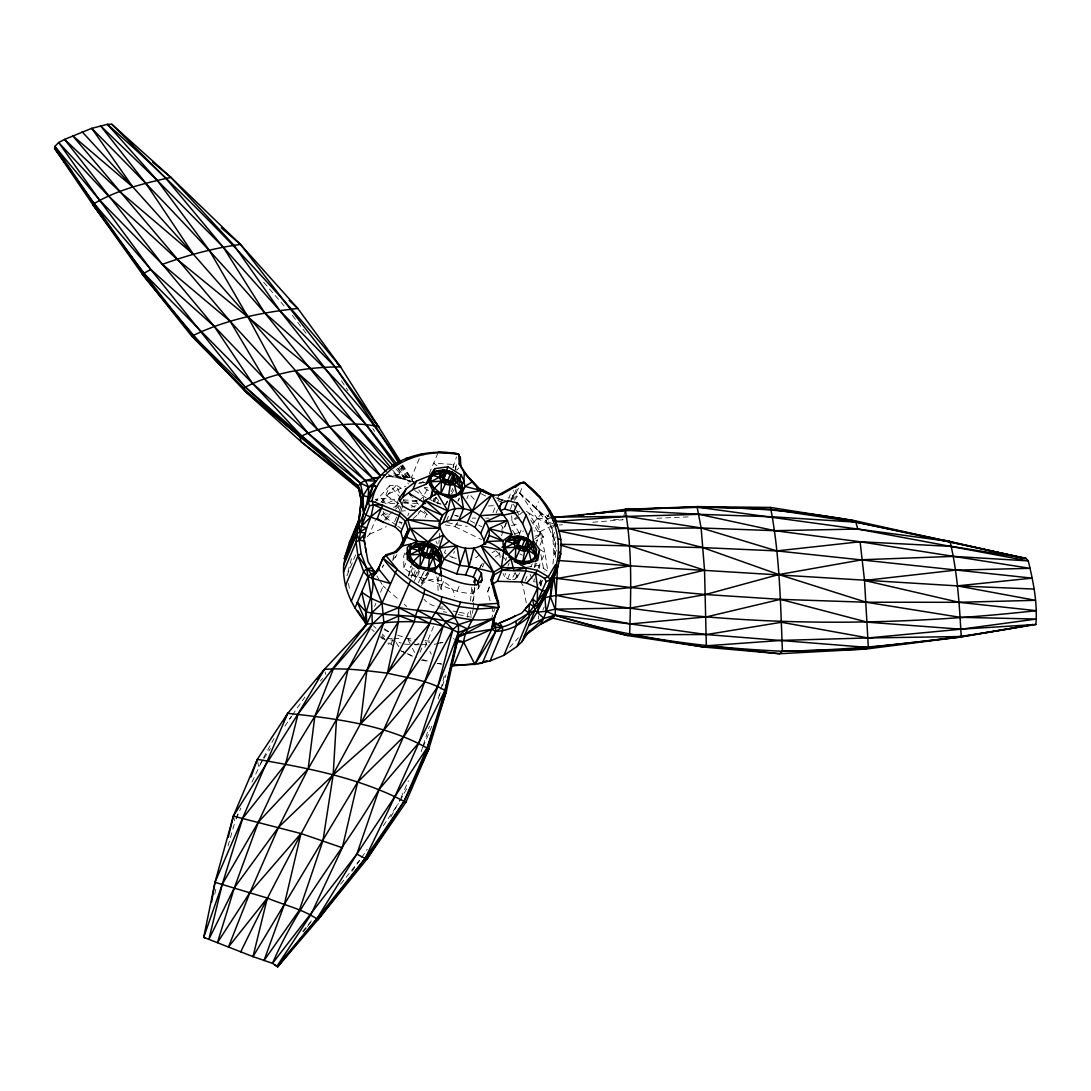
<?xml version="1.0" encoding="UTF-8"?>
<svg xmlns="http://www.w3.org/2000/svg" width="1091" height="1091" viewBox="0 0 1091 1091"><rect width="100%" height="100%" fill="white"/><g stroke="black" fill="none" stroke-linecap="round" stroke-linejoin="round"><path stroke-width="0.75" stroke-dasharray="5 3.75" d="M467.657 617.165L467.739 613.947L469.798 609.023M473.249 607.51L473.48 602.559M473.549 600.896L474.626 586.29M541.109 585.935L540.945 579.471M438.868 543.345L439.155 539.977M439.291 538.299L439.7 533.267M538.368 619.115L538.654 615.788M470.535 600.964L471.844 586.467L473.699 597.595L472.239 601.877M428.122 571.316L422.244 581.285L421.903 584.217L428.954 572.884M512.661 579.607L514.979 579.185L517.189 577.125L517.529 574.193M552.919 564.088L555.905 536.977M452.888 467.521L456.529 456.87M501.601 532.217L502.706 525.589M534.426 567.265L535.286 562.711M623.738 516.779L624.611 512.334M455.097 469.648L456.965 463.661M214.777 894.211L215.813 889.329M458.206 614.588L471.421 617.179L473.18 609.173M408.429 576.089L410.816 566.229M491.141 619.879L494.605 609.214M505.706 560.774L506.497 557.487M408.92 575.707L411.402 565.806M438.187 699.031L440.45 690.93M440.859 689.294L444.951 672.915M392.91 559.138L394.056 554.814M351.493 558.606L346.965 575.557L356.13 553.642M540.454 585.758L542.104 579.594M412.466 567.634L410.243 575.666C414.935 573.961 420.676 576.484 422.244 581.285M228.033 845.934L234.933 821.85L233.747 817.541M433.072 501.328L434.027 498.26M411.184 577.521L414.021 568.302M515.17 572.734L511.502 579.826L507.697 578.871L504.574 576.58L505.515 573.498M439.223 695.84L440.259 692.594M442.346 686.116L445.987 674.784M422.708 746.912L421.153 751.699L422.449 748.617M423.226 745.317L429.418 726.17M535.967 544.586L540.14 531.685L537.399 518.593L519.807 492.982L516.548 492.846L508.651 498.232L510.956 492.723M490.023 600.705L487.704 591.54L489.586 585.853M501.546 535.708L505.788 523.121M510.547 508.952L512.143 504.233M534.535 578.707L533.526 581.694L541.354 582.621L542.977 579.826M538.068 568.247L544.982 552.81L540.14 531.685L534.126 530.908M436.25 497.319L434.668 501.915L438.473 502.869M413.721 575.025L415.289 570.429M540.236 585.785L541.354 582.621M236.079 818.645L238.956 810.627M556.492 549.959L554.023 555.878L552.837 536.663L554.473 532.313M398.297 508.624L399.401 505.842M437.177 503.469L438.446 500.333M414.321 581.271L418.767 570.32M507.697 578.871L510.233 572.611M445.592 549.878L444.392 552.769L448.21 555.033M367.285 536.69L369.467 534.276L375.359 520.189M382.559 502.978L389.869 485.495L396.374 485.154L402.061 488.809M387.537 476.672L394.697 476.181L398.938 474.64L402.647 465.762M384.632 520.107L388.928 514.025M398.951 498.655L395.419 507.083L398.133 503.387M419.312 458.656L411.471 477.394L413.244 479.849M394.642 521.648L396.606 516.957M399.224 510.697L401.188 506.006M401.843 504.437L403.806 499.746M401.024 510.383L402.784 506.169M407.775 515.825L408.948 513.015M429.24 473.726L438.214 452.274M374.622 606.351L375.931 603.228M380.514 592.263L383.132 586.003L379.586 580.289M392.528 560.569L396.524 554.869M413.175 518.58L417.853 514.488L419.026 511.693M404.911 552.973L403.738 555.783L403.793 567.825L414.921 576.662C435.145 578.666 451.701 594.254 473.017 593.245L478.622 588.213L480.967 582.594M403.793 567.825L407.325 559.397M425.054 517.475L426.363 514.352M435.432 497.36L433.659 501.574L441.173 504.097M414.921 576.662L417.853 569.652M445.796 504.86L447.037 501.901M451.415 491.455L452.683 488.427M392.978 639.367L390.36 645.627L387.878 643.458M446.492 520.83L449.369 513.956M457.975 500.96L459.147 498.151M426.308 578.203L428.654 572.584M445.223 524.826L455.138 526.762L457.102 522.071M466.921 498.601L468.23 495.464M447.46 522.575L456.72 524.785L457.865 522.043M438.909 577.03L437.75 579.785L438.146 592.972M456.311 558.524L452.029 557.296L454.442 551.528M441.596 586.099L444.528 579.076M420.021 652.377L421.835 648.027M424.849 647.29L434.013 625.375M457.143 591.049L460.675 582.635M497.373 498.751L499.105 494.618M492.955 512.552L495.45 506.565M496.187 512.784L497.496 509.647M479.849 567.797L482.972 562.506M484.199 562.792L482.481 566.925L484.513 564.947M473.017 593.245L476.535 584.817M518.47 488.263L512.388 498.996M506.933 522.043L504.001 529.053L500.987 525.085M514.461 500.237L519.807 492.982L522.984 485.4M487.704 591.54L491.741 581.885M423.09 747.062L432.145 725.42M519.111 534.835L522.384 527.008M508.024 565.847L509.197 563.038M555.537 557.269L555.06 541.777L552.06 528.753L535.763 507.997L538.395 501.724M549.659 512.211L545.855 521.321L555.06 541.777L557.569 544.218M525.016 581.08L527.635 574.821M530.908 566.993L532.217 563.87M539.99 545.268L543.454 537.004L528.385 512.661L525.917 511.106M534.726 567.388L536.486 563.174M538.913 584.408L540.877 579.716M417.526 575.98L420.103 569.966M236.256 818.795L240.852 808.076M252.035 782.042L262.658 759.322M510.711 501.465L516.22 489.532M542.882 609.924L544.218 606.828M479.74 567.975L481.008 565.056M390.892 816.873L400.383 799.117M401.052 797.589L408.416 780.761M395.378 557.637L396.851 554.583M420.649 578.271L424.344 571.111M418.412 582.676L424.276 571.343M458.043 501.11L459.379 498.587M552.837 536.663L552.06 528.753L555.224 522.916M263.463 757.836L273.991 738.552M400.015 800.753L407.407 787.457M445.714 503.906L447.392 501.055M451.592 493.937L454.101 489.654M445.824 504.519L447.542 501.642M421.412 583.399L428.313 571.875M514.979 579.185L518.43 573.416M382.109 567.77L383.841 564.974L381.673 567.143M517.189 577.125L519.834 572.87M263.136 759.745L258.608 766.741L257.585 760.809M264.036 758.354L270.377 748.562M284.86 726.197L291.324 716.446M510.806 499.296L513.261 495.573L513.261 490.555M417.853 514.488L420.717 510.288M361.598 857.581L367.258 849.289M383.282 825.805L398.365 803.699M292.293 715.069L304.907 697.094M351.929 871.368L359.689 860.335M303.475 931.891L306.448 927.868M307.444 926.532L312.394 919.822M340.692 884.092L359.607 860.281M289.388 719.214L291.529 716.582M320.44 681.043L322.581 678.411M533.076 523.135L541.204 513.916L548.841 515.675M302.643 931.4L312.312 919.781M374.622 502.46L389.869 485.495L400.874 498.219M380.991 502.283L396.374 485.154L399.742 493.759M395.447 506.756L398.706 503.128M385.778 520.148L391.219 514.093M395.569 509.252L399.92 504.41L385.832 495.15L405.757 486.163M509.647 647.44L518.361 637.758M419.149 500.783L423.322 496.541L427.222 489.314L424.426 487.827M456.897 469.962L458.861 467.971M512.988 499.351L519.807 492.982L547.614 518.62L552.06 528.753M518.307 515.688L511.938 521.062L519.902 533.935M519.589 514.611L524.689 510.315M392.487 511.938L385.668 517.652L382.355 513.847M479.535 554.842L476.358 557.501L470.507 559.356M385.737 478.022L388.301 475.935L398.938 474.64L414.58 478.581M534.74 539.077L539.909 534.89L543.454 537.004L535.967 540.809M385.3 512.811L381.141 515.47L387.564 513.847M393.592 507.492L397.751 504.819M492.055 552.742L494.741 551.119M495.314 556.942L502.024 552.878M519.411 517.243L511.938 521.062L511.57 513.466M540.14 531.685L552.387 525.589L537.399 518.593L526.408 511.502M418.944 643.445L415.971 644.795L410.98 644.495M369.467 534.276L386.323 526.667M514.297 534.14L523.516 530.99M411.198 507.192L418.971 504.847L412.425 497.21M535.054 536.172L539.909 534.89L530.062 518.989M511.488 525.576L519.521 523.544M437.3 643.554L443.505 641.985M516.479 512.279L519.766 511.502M434.191 644.345L438.555 643.39M440.014 643.076L442.919 642.449M381.4 498.369L386.582 503.66L395.228 499.501L381.4 498.369L375.195 499.405L386.582 503.66L398.965 503.115M526.612 567.32L539.077 565.247L547.818 571.439L544.982 552.81L540.891 549.973M386.732 476.535L398.938 474.64M403.615 502.665L417.594 500.96M418.617 483.368L421.917 483.081M398.951 522.78L402.252 522.494M400.37 511.147L406.766 510.629M559.138 525.03L562.506 524.757M592.836 522.248L623.152 519.752L612.978 519.589M386.787 476.685L394.697 476.181L411.471 477.394L399.101 478.063L390.646 476.535L388.369 474.067M388.014 476.549L394.697 476.181L415.016 482.317M488.427 505.951L494.496 505.638M656.918 518.266L688.98 516.861M419.285 644.713L415.971 644.795L412.248 642.04M420.949 644.672L427.563 644.508M392.201 638.63L387.182 638.726L401.215 643.117M393.878 638.603L402.265 638.467M537.399 518.593L550.396 518.634M472.294 518.13L475.662 518.143M485.74 518.198L489.109 518.211M403.82 503.101L420.349 503.387M419.49 482.508L423.963 482.699M403.206 499.923L417.553 500.687M404.338 644.099L409.33 644.399M455.915 470.957L455.683 466.716L453.351 464.452L433.659 463.17L437.477 466.075M429.745 641.099L424.863 640.758L429.527 642.558M437.191 663.464L442.114 664.119M397.765 635.194L407.284 638.371L416.871 639.681M390.646 476.535L404.134 478.431L410.052 482.263M456.72 524.785L467.166 526.38M424.576 487.35L427.658 487.882M439.687 608.437L444.637 609.405M452.888 611.028L457.838 611.996M459.488 612.324L467.739 613.947M443.328 611.669L446.628 612.324M421.276 660.123L427.877 661.419M437.791 663.369L441.105 664.01M413.544 481.99L399.101 478.063L392.992 472.253M455.533 515.429L458.615 516.179M422.49 659.564L429.022 661.405M552.96 523.653L545.855 521.321L547.614 518.62L541.204 513.916L519.807 492.982M454.538 515.225L457.688 516.343M552.087 518.061L541.204 513.916L535.763 507.997M422.353 481.581L425.463 482.767M506.319 501.301L498.464 498.123L498.587 499.078L502.596 500.728M401.611 651.15L405.975 653.073M407.434 653.714L416.148 657.546M426.226 497.851L412.521 489.136M427.686 498.505L440.805 504.383M424.331 487.936L429.609 491.577M497.837 500.414L500.769 501.833M455.138 526.762L481.472 539.527M400.602 650.591L406.452 653.427M407.911 654.136L413.762 656.973M384.1 629.643L388.396 631.812M519.834 553.901L522.384 555.196M481.322 493.787L485.686 496.05M495.709 497.591L498.587 499.078M470.276 520.802L477.449 524.526M478.894 525.276L481.758 526.762M502.528 500.251L498.464 498.123L502.351 503.019M449.492 555.783L452.029 557.296M403.397 500.36L414.798 507.288M420.499 510.752L427.631 515.075L423.281 509.974M388.819 642.776L394.506 646.499M384.455 628.743L388.491 631.58M396.442 525.276L385.668 517.652L383.091 511.365M397.779 526.23L401.829 529.094M407.284 638.371L411.007 641.126M453.556 638.535L454.388 639.231M495.573 550.655L500.537 554.964M501.778 556.042L505.501 559.288M383.132 586.003L385.614 588.172M386.869 589.249L399.279 600.036M404.243 604.346L406.725 606.501M371.745 629.439L374.227 631.594M380.432 636.994L382.914 639.149M380.95 636.503L384.714 639.803M373.504 625.92L376 628.252M382.205 634.062L384.7 636.394M435.595 497.251L437.996 499.528M470.821 495.655L474.244 499.392M396.074 469.089L406.207 480.354L397.424 468.107M263.722 282.337L285.774 307.771M392.719 470.153L399.101 478.063M399.02 467.003L410.311 481.581M292.388 315.408L307.567 335.264M401.065 465.912L414.253 483.149M399.661 521.362L401.706 524.048M382.136 635.603L385.014 639.585M401.911 465.202L412.357 480.395M418.78 489.845L423.322 496.541L423.581 502.065M341.456 380.773L347.92 390.619M372.849 428.599L374.704 431.422M398.406 468.325L408.429 483.954M400.52 466.007L410.434 481.499M396.183 642.558L398.897 646.854M402.702 464.834L412.48 480.34M512.538 530.267L515.197 534.563M515.075 572.884L519.507 580.044M520.393 581.476L523.053 585.772L526.312 603.132M376.927 575.993L378.7 578.857M502.965 573.566L504.574 576.58M408.02 639.79L411.702 646.868M412.439 648.286L414.648 652.527M513.452 504.165L515.77 508.72M516.534 510.233L518.852 514.775M530.076 574.507L532.149 578.816M435.977 541.204L437.286 543.945M425.585 642.258L427.004 645.258M429.854 651.259L431.272 654.259M436.782 576.73L441.637 591.308L441.35 578.121M325.05 671.961L325.8 674.456M492.314 609.337L493.064 611.846M470.126 610.66L471.421 617.179M540.904 554.542L544.15 571.889M348.452 583.44L349.638 589.754M539.077 565.247L539.486 568.411M499.651 552.551L500.333 559.151M478.294 584.967L478.622 588.213M453.351 464.452L453.42 467.589M442.864 607.019A17.77 12.997 22.7 0 1 423.99 599.314M421.412 585.54A17.77 12.997 22.7 0 1 440.75 580.671A17.77 12.997 22.7 0 1 454.524 596.641"/><path stroke-width="1.5" d="M485.372 544.423L489.259 535.517C490.65 513.356 457.62 499.337 442.414 515.334L439.796 521.266C438.282 543.536 471.312 557.515 486.6 541.531C502.201 547.327 511.474 560.488 526.012 567.879L526.012 570.975L521.403 581.994L497.305 581.298L492.164 584.34M366.14 623.016C352.161 607.237 342.274 586.672 343.665 565.233C348.247 538.518 369.249 515.17 368.635 487.05L365.253 480.545L317.658 429.527L264.322 378.686L214.204 326.332L162.436 264.349L64.587 139.403L58.655 142.526L54.836 146.439L54.55 148.308L92.708 204.467L142.362 274.155L191.771 336.205L243.143 388.369L358.189 486.204L363.058 495.75L363.644 512.565L359.198 540.127L361.107 553.587L366.753 568.752L371.445 598.482L372.304 624.147L348.029 669.397L314.863 716.201L285.528 764.218L258.417 821.987L222.291 884.174L203.703 937.346L205.367 938.083M450.338 665.21L474.858 664.364L491.782 629.248L492.927 621.093M386.105 471.598L342.969 424.658L193.339 254.217L119.969 191.743L64.587 139.403L91.753 128.329L107.436 124.347L157.118 180.247L209.254 250.207L247.752 316.635L279.01 374.704L317.658 429.527L375.986 481.186L368.635 487.05L363.058 495.75L361.053 502.501L356.007 542.05L357.957 555.851L371.049 573.839C378.359 592.727 362.089 608.423 365.921 625.893M455.37 645.613L458.493 635.889L466.062 633.544L491.782 629.248L495.696 631.389C523.925 630.216 542.677 605.164 550.014 580.017L548.309 576.771L537.399 570.361L535.49 573.048L537.631 587.954L537.208 601.932L528.726 612.883L516.452 625.402L503.933 655.323L490.091 660.914L474.858 664.364L463.539 641.917C465.462 628.102 475.417 617.956 478.731 604.55L497.932 603.378L498.464 602.6L492.314 580.507L494.196 574.821L493.473 572.23L481.254 545.936L503.851 550.723L501.369 567.593L501.928 570.279L497.305 581.298M521.403 581.994L526.612 583.139L537.631 587.954L532.531 599.068L534.958 610.496L537.127 612.187L546.045 611.26L555.114 615.16C628.784 638.14 705.563 647.659 782.424 651.272C866.554 649.909 950.193 639.653 1032.891 624.529L959.044 637.226L868.354 647.468L706.45 634.567L630.271 623.916L555.114 615.16L543.904 618.392L524.307 635.985L540.877 624.079L552.932 618.202L555.114 615.16L557.569 565.356M551.05 580.535C551.841 595.672 547.627 610.674 540.877 624.079L555.114 615.16L627.693 635.576L704.077 647.086L779.533 653.727L865.449 649.104L959.044 637.226L1035.85 624.488C1037.732 603.091 1033.245 581.598 1028.281 560.883L1025.922 558.265L856.026 522.139L770.682 509.265L697.054 506.633L625.184 509.374L586.917 514.338M425.831 570.17L419.98 566.679L420.512 554.296L422.626 550.75L418.971 546.973L410.598 548.064L408.634 557.337L412.139 563.938L418.971 568.957L425.804 554.31L433.332 557.515L440.805 562.547L439.728 565.124L434.9 569.638L428.818 570.757M437.191 493.828L433.086 490.827L429.581 484.227L430.345 477.817L431.559 474.953L439.932 473.862L443.573 477.626L441.473 481.186L440.928 493.568L446.792 497.046M514.256 561.851L515.266 559.588L515.798 547.205L517.911 543.645L514.27 539.881L505.897 540.972L504.11 548.637M386.255 554.705L385.996 555.605L397.097 569.12L382.055 603.132L371.799 612.828L366.808 624.052L324.3 669.451L287.751 713.323L257.326 759.336L233.351 816.109L214.995 882.305L203.703 937.346L253.017 956.63L357.643 782.124L383.459 730.465L407.352 677.416L429.827 623.452C432.268 613.96 442.005 607.087 441.555 596.777C418.63 589.454 401.57 572.393 382.914 558.156L386.255 554.705L394.819 551.937L399.988 546.605L408.075 529.858L410.393 528.412L440.123 528.221L428.218 541.927L427.045 544.736M400.929 462.011L340.569 366.876L297.816 308.467L240.484 244.439L170.905 177.383C144.148 183.315 116.096 190.039 92.708 204.467L143.712 273.173L252.416 383.214L307.785 432.895L360.385 483.068L363.058 495.75L368.472 496.923C379.763 460.334 423.349 447.405 457.797 453.829L458.67 454.224L459.202 463.975L464.371 472.88L463.825 480.695L464.889 486.395L461.37 494.823L460.566 490.541M419.98 566.679L412.139 563.938L413.148 561.66L409.698 554.883L409.398 550.928L415.044 544.423C422.217 542.172 427.617 549.018 434.518 547.641L441.269 556.778L439.728 565.124L435.786 567.565L428.258 568.847L429.581 556.342L430.7 554.528L437.696 550.328C432.036 543.973 423.117 541.627 415.044 544.423L410.598 548.064L408.634 557.337L419.98 566.679L434.9 569.638L440.805 562.547L441.269 556.778C437.327 548.787 428.545 538.013 426.731 553.614L429.909 557.187L434.518 547.641L430.863 545.309L432.909 547.573M455.861 496.514L448.251 497.919L450.542 483.231L451.66 481.404L458.643 477.217C452.983 470.862 444.078 468.516 435.991 471.312L431.559 474.953L429.581 484.227L440.928 493.568L455.861 496.514L461.752 489.436L462.229 483.654L458.643 477.217L451.81 472.185L446.928 470.535L431.559 474.953L439.496 477.476L443.573 477.626L445.319 484.009L440.928 493.568L433.086 490.827L434.095 488.55L441.473 481.186C449.056 480.258 455.67 485.659 461.752 489.436L460.688 492.014L457.061 495.396M521.116 563.065L515.266 559.588L519.657 550.028L517.911 543.645L513.834 543.495L505.897 540.972L521.266 536.554L526.148 538.218L532.981 543.236L525.985 547.437L524.866 549.25L522.589 563.938L530.185 562.533L535.026 558.033L536.554 549.673C532.899 539.199 520.762 533.444 510.329 537.331L505.897 540.972L503.919 550.246L506.019 554.201M474.762 584.681L475.294 578.216M557.746 560.447L630.353 565.834L957.312 585.881L1035.509 600.323L958.962 602.3L866.213 602.232L780.365 599.354L706.122 616.961L630.271 623.916L555.128 609.133L550.464 597.132L554.405 572.884M503.933 655.323L517.039 646.472L529.462 616.77L528.726 612.883L529.558 603.718L532.531 599.068L539.118 604.155L537.127 612.187L528.63 625.648L543.904 618.392L537.127 612.187C548.296 589.495 563.201 565.861 560.815 539.622C557.228 516.343 542.568 496.514 524.253 482.358L519.18 483.504L499.105 494.618L501.778 494.332L523.053 482.181C553.369 503.769 569.352 545.964 550.014 580.017L546.196 581.571L537.208 601.932L545.568 590.64L553.123 577.998L539.118 604.155L534.113 606.719L529.558 603.718L525.453 608.437M364.858 537.89L365.349 533.24L360.016 531.999C356.212 517.98 364.162 503.346 359.116 489.204L301.048 441.678L245.448 391.601L194.825 338.237L191.771 336.205C224.76 319.908 261.39 312.34 297.816 308.467L289.183 300.352M424.658 589.331C423.567 600.636 415.616 610.128 414.485 621.584C357.903 732.361 294.87 839.729 240.784 951.775M429.472 544.941L422.572 543.141L418.971 546.973L418.549 550.587C420.485 556.505 427.563 559.615 433.332 557.515L436.059 554.964L436.482 551.364L432.431 551.16L430.672 544.832M450.433 471.83L443.519 470.03L439.932 473.862L439.496 477.476C441.446 483.395 448.524 486.491 454.292 484.39L457.006 481.854L457.443 478.24L455.465 474.53L451.619 471.707L447.678 480.504L450.856 484.077L450.419 480.708L452.915 474.762L451.619 471.707M449.219 495.723L456.747 494.441L460.688 492.014L461.452 485.59M515.075 537.14L517.857 536.049L514.27 539.881L513.834 543.495C515.77 549.414 522.848 552.51 528.617 550.41L531.344 547.873L531.767 544.259L529.803 540.55L526.148 538.218L519.234 536.404M508.992 557.392C517.216 560.515 527.321 564.374 535.026 558.033L535.599 553.219M317.508 679.134L324.3 669.451C345.342 667.651 366.535 670.72 387.428 673.161L398.474 621.625L398.679 607.673L410.543 580.535M517.039 646.472L521.907 641.726L534.958 610.496C521.539 615.16 510.983 628.252 495.682 627.325L492.859 625.702L493.923 618.338L498.914 606.923L498.464 602.6L494.769 594.581L491.005 579.689L493.473 572.23L501.369 567.593L510.956 558.837L513.97 570.62L526.012 567.879L537.399 570.361M395.106 526.885L365.758 514.938L363.644 512.565L368.09 501.928L371.99 501.042L400.206 512.579L395.106 526.885L400.806 532.19L403.465 540.877L400.52 546.973M501.778 494.332C482.727 499.187 469.457 480.217 460.825 465.993L460.388 457.947L457.797 453.829C423.485 447.937 379.082 463.034 371.99 501.042L373.49 504.874L371.049 516.466L366.658 527.88L356.825 533.772L344.32 558.674L359.294 518.866L360.603 510.943M361.135 507.765L361.653 504.601M211.599 901.998L214.995 882.305L287.751 713.323C335.578 718.574 386.787 724.724 428.763 749.04L405.893 802.267L366.808 859.299L317.999 919.645L277.728 966.749L272.518 963.339L253.017 956.63L267.35 898.057L214.995 882.305M460.688 492.014L462.229 483.654L457.443 478.24L453.379 478.049L451.483 482.563M535.026 558.033L536.554 549.673L531.767 544.259L527.717 544.068L525.821 548.582M535.572 561.183L539.663 549.728L533.431 541.109L531.494 527.785L526.121 515.143L517.489 503.128L508.038 500.646L501.355 503.074L499.01 508.679M539.663 549.728L537.658 560.365L524.43 564.074L517.57 562.042M382.914 558.156C393.578 573.28 407.993 585.158 424.154 594.009C439.837 598.195 452.029 609.978 458.425 624.693L458.493 635.889L446.369 691.394L428.763 749.04L403.956 801.585L365.158 858.412L317.999 919.645C302.903 909.076 284.151 905.216 267.35 898.057L228.496 946.933L250.03 892.37L278.587 827.183L308.153 768.855L336.478 719.542L366.849 670.583L383.855 622.593L382.055 603.132L372.058 578.135L378.468 568.779L382.914 558.156L385.996 555.605L396.374 552.264L402.579 545.855L404.025 538.231L406.438 537.181L410.393 528.412L407.666 519.534L400.206 512.579M457.156 641.985L463.539 641.917L491.782 629.248L493.923 618.338L498.914 606.923M552.019 517.693L625.566 510.288L699.208 514.325L774.665 530.69L860.09 541.75L864.522 580.467L958.962 602.3L1036.327 610.687C876.537 628.225 714.155 627.666 556.192 595.359L554.01 577.562L556.042 568.234M399.988 546.605L402.579 545.855L406.438 537.181L408.075 529.858L405.416 521.171L399.715 515.866L373.49 504.874L369.59 505.774L361.366 526.448L358.612 526.189M509.592 539.922L511.938 534.317L507.52 520.639L502.501 514.011L491.836 494.837L481.226 490.595L460.907 493.95L450.692 497.687L447.733 510.888L442.946 522.575L438.705 526.107M492.859 625.702L495.069 616.101M496.173 595.781L494.769 594.581L497.932 603.378L498.369 607.701L460.634 602.164L454.783 617.247L446.124 621.597L443.191 625.989C425.817 681.93 405.579 737.052 379.109 789.379C345.397 848.621 299.357 900.239 272.518 963.339L356.798 854.13L366.808 859.299L403.956 801.585L427.413 747.267L445.06 690.303L458.329 632.603C430.509 617.233 397.138 621.843 366.808 624.052L357.371 602.341L366.167 612.024C399.77 617.806 435.636 613.36 467.057 628.716L458.493 635.889L445.06 690.303L418.917 742.698L394.915 796.621L365.158 858.412L316.976 918.649L276.909 966.312L310.744 914.913L342.329 847.748L357.643 782.124L403.847 736.548L437.791 686.498L458.329 632.603L493.923 618.338C467.671 624.625 443.219 611.069 417.348 610.264C397.888 608.096 377.5 604.387 361.694 592.004L366.167 612.024L366.808 624.052L298.075 713.909L233.351 816.109L228.251 837.261M430.577 498.041L432.568 489.832M431.122 497.646L433.182 489.382M431.954 547.887L429.472 553.833L426.731 553.614L422.94 551.596L425.981 543.645L429.636 544.886M450.419 480.708L447.678 480.504L443.901 478.472L446.928 470.535L450.201 474.476L455.465 474.53L453.379 478.049L461.752 489.436L457.443 478.24M524.13 548.909L518.225 544.504L521.266 536.554L524.539 540.495L529.803 540.55L527.717 544.068L536.09 555.455L530.185 562.533L523.557 561.756L528.617 550.41L525.985 547.437L531.344 547.873M456.747 573.921L465.448 548.227L469.103 566.515L465.571 574.943L456.747 573.921L440.328 567.552L439.073 564.402M377.091 519.016L382.641 504.901L373.49 504.874M546.836 591.336L544.927 597.609L546.045 611.26L555.128 609.133L630.462 608.001L705.536 594.513L778.81 574.562L862.34 559.724L953.411 556.383L1028.281 560.883L857.771 529.053L697.695 507.206L625.184 509.374C632.466 550.532 630.857 592.959 629.616 634.621L627.693 635.576L552.932 618.202M434.968 495.178L435.909 492.109M368.09 501.928L373.054 485.959L376.531 486.491L368.09 501.928L369.59 505.774M344.32 558.674L349.365 542.595L359.294 518.866M482.795 490.882L483.04 490.104L476.89 487.936M342.329 847.748L300.966 833.538L250.03 892.37L217.464 942.61L234.429 887.61L258.417 821.987L308.153 768.855L314.863 716.201L333.478 668.619L372.304 624.147L382.764 614.11L398.679 607.673L429.827 623.452L387.428 673.161C407.284 678.029 428.886 680.061 446.369 691.394L427.413 747.267L356.798 854.13L316.976 918.649L277.728 966.749L274.727 964.962M356.798 854.13L379.109 789.379L418.917 742.698L437.791 686.498L452.942 629.452L458.425 624.693L472.717 619.974M251.012 776.969L257.326 759.336C308.098 768.078 360.044 777.897 405.893 802.267M361.107 553.587L357.957 555.851L363.644 571.616L368.035 576.853L372.058 578.135L378.468 568.779L383.173 557.256M441.269 556.778L440.505 558.715L437.696 550.328M450.201 474.476L442.646 471.326L435.991 471.312L435.186 473.303L430.345 477.817L430.645 481.772L434.095 488.55M414.225 546.414L415.044 544.423M438.841 524.075L442.414 515.334L425.19 500.469L421.385 506.074L405.416 521.171L400.806 532.19M509.511 539.322L510.329 537.331L516.984 537.345L524.539 540.495L522.016 546.523L517.107 546.318M501.355 503.074L499.405 507.82L502.501 514.011L485.659 521.743L480.708 533.376L483.968 540.25L484.172 544.354M442.946 522.575L450.269 520.257L455.083 508.57L450.692 497.687L437.191 493.146L425.19 500.469L423.417 504.669M465.148 473.412L464.371 472.88L481.145 490.855L472.744 481.622L464.889 486.395L460.907 493.95L463.566 508.638L458.711 520.339L450.269 520.257M343.665 565.233L356.825 533.772L359.198 540.127L363.208 540.781M343.488 571.97L356.007 542.05L359.198 540.127L365.349 533.24L366.658 527.88L361.366 526.448L371.049 516.466L381.7 507.983M345.438 585.772L357.957 555.851M351.22 601.305L363.644 571.616L366.753 568.752L371.649 567.947L375.74 572.652L371.049 573.839L368.035 576.853L354.97 608.082M399.947 500.933L402.661 497.251L406.179 488.823L416.367 481.145L429.718 475.703L434.873 468.639L447.992 466.825L461.288 475.171L463.825 480.695L460.893 487.718M402.661 497.251L412.848 489.573L416.367 481.145M412.848 489.573L426.199 484.131L429.718 475.703M403.465 540.877L408.075 529.858M431.941 475.649L434.873 468.639M446.233 471.039L447.992 466.825M415.371 545.582L417.13 541.368L410.393 528.412L428.218 541.927L439.441 548.091L456.856 545.759L460.266 565.506L469.103 566.515L493.473 572.23L473.808 548.296L469.103 566.515L476.862 568.616L481.499 573.32L482.14 579.785L480.967 582.594M443.41 478.785L446.383 472.526M450.392 484.418L451.66 481.404L457.006 481.854M422.449 551.896L425.435 545.65M459.529 479.372L461.288 475.171M429.445 557.542L430.7 554.528L436.059 554.964L440.805 562.547L436.482 551.364M438.268 550.9L443.355 535.122L428.218 541.927L417.13 541.368L406.438 537.181M440.328 567.552L443.846 559.138L456.856 545.759M439.482 575.653L441.2 571.534L439.25 565.438M480.708 533.376L474.912 527.308L467.275 522.78L481.226 490.595L464.889 486.395M478.294 584.967L477.981 581.735L473.344 577.044L476.862 568.616M500.51 510.52L504.519 509.061L508.038 500.646M477.981 581.735L481.499 573.32M528.699 541.204L527.976 536.199L522.603 523.557L513.97 511.543L517.489 503.128M453.624 665.633L463.539 641.917L455.915 639.681M491.318 581.708L494.196 574.821L501.928 570.279L513.82 567.729L526.012 567.879M442.496 700.667L446.369 691.394M522.603 523.557L526.121 515.143M517.734 544.804L520.721 538.545M527.976 536.199L531.494 527.785M525.194 550.096L524.757 546.741L527.239 540.781L525.957 537.727L524.539 540.495M482.536 662.837L495.696 631.389L495.682 627.325L493.35 623.138L496.514 623.016M532.258 543.918L533.431 541.109M490.091 660.914L502.61 630.993L502.419 626.984L499.664 622.893L510.997 618.311M559.001 558.483L560.965 553.792L558.715 551.637M483.968 540.25L488.932 528.644L507.52 520.639L485.659 521.743M474.912 527.308L479.917 515.743L491.836 494.837L472.144 511.134L458.711 520.339L467.275 522.78M473.739 582.076L475.008 579.157M428.258 568.847L433.332 557.515L430.7 554.528M445.319 484.009L446.751 481.199L450.01 485.181M519.657 550.028L521.089 547.218L528.617 550.41L536.09 555.455L531.767 544.259M283.701 720.742L287.751 713.323M424.658 756.418L428.763 749.04M366.808 859.299L370.954 851.976M324.3 669.451L298.075 713.909L285.528 764.218L242.72 818.277L222.291 884.174L208.886 939.296L234.429 887.61L278.587 827.183L333.15 774.937L383.459 730.465L424.863 681.766L452.942 629.452L435.895 612.092M550.014 580.017L557.678 567.102L555.483 564.729L548.309 576.771L544.491 578.325L535.49 573.048L526.012 570.975L501.928 570.279M375.618 573.552L371.049 573.839L374.09 574.725L379.341 566.42M474.858 664.364L495.696 631.389L502.419 626.984L493.35 623.138M398.474 621.625L366.849 670.583L360.33 724.151L407.352 677.416L443.191 625.989L431.804 618.052L417.348 610.264M521.907 641.726L529.476 630.789M317.999 919.645L321.872 914.122M368.472 496.923L370.313 494.346M349.365 542.595L352.079 538.831M426.199 484.131L431.354 477.053M406.179 488.823L398.951 498.655L402.784 506.169L410.121 510.22L416.707 510.165L421.385 506.074L442.414 515.334M277.728 966.749L283.674 958.703M390.142 468.039L392.215 465.38L396.401 465.298M361.557 630.516L366.808 624.052M430.345 477.817L435.991 471.312M508.447 539.5L510.329 537.331M526.612 583.139L535.49 573.048M539.118 604.155L544.927 597.609L556.192 595.359L630.653 587.544L704.541 570.198L701.131 527.976L697.054 506.633L770.505 507.438L855.467 520.898L1022.772 557.965L950.07 541.545L857.771 529.053L774.665 530.69L701.131 527.976L628.239 528.412L558.742 530.512M529.285 604.687L521.662 613.169L497.141 624.229L493.828 624.529M374.09 574.725L378.427 570.388M413.148 561.66L420.512 554.296L425.804 554.31L429.063 558.292M524.348 551.2L521.089 547.218L515.798 547.205L508.433 554.569L503.919 550.246M482.14 579.785L476.535 584.817C455.233 585.84 438.664 570.238 418.439 568.247L407.325 559.397L407.257 547.368L411.58 543.864L417.13 541.368M560.91 544.286L702.836 547.614L776.792 550.9L860.09 541.75L1030.204 568.329L955.321 570.17L864.522 580.467L868.354 647.468L865.449 649.104L782.424 651.272L779.533 653.727L706.341 645.817L704.077 647.086L629.616 634.621L706.45 634.567L781.429 622.265L868.122 637.949L961.226 636.53C959.384 604.755 957.475 572.53 950.07 541.545L856.026 522.139L772.333 516.793L699.208 514.325L626.807 516.411L554.951 517.093L551.896 516.384M405.893 554.037L408.061 552.291L411.58 543.864L402.579 545.855M160.568 296.384L142.362 274.155L150.776 269.463L214.204 326.332L252.416 383.214L301.511 435.855L358.189 486.204L363.644 512.565M502.828 540.822L489.259 535.517L486.6 541.531L502.828 540.822L511.938 534.317L488.932 528.644L502.828 540.822L503.851 550.723M501.915 547.382L504.519 545.527M449.178 541.218L439.441 548.091L443.846 559.138L460.266 565.506M512.415 617.738L515.088 615.938M457.306 637.812L493.923 618.338M491.782 629.248L495.682 627.325L492.723 623.82M486.9 660.587L480.776 663.355L477.463 663.642M442.646 471.326L445.292 474.271L430.645 481.772L441.473 481.186M424.372 557.119L422.626 550.75L418.549 550.587L410.598 548.064L421.699 544.436L424.344 547.382L409.698 554.883L420.512 554.296M516.984 537.345L519.63 540.29L504.983 547.791L508.433 554.569L515.266 559.588M458.247 636.667L466.062 633.544M439.346 471.667L443.519 470.03M142.362 274.155L193.23 335.755L244.984 386.814L300.107 436.768L245.448 391.601L243.143 388.369C169.691 316.608 112.741 230.651 54.836 146.439L99.376 199.885L162.436 264.349C187.693 255.117 213.809 248.039 240.484 244.439L334.746 366.521L378.713 426.786C352.829 420.799 323.932 425.054 300.107 436.768L301.048 441.678L358.189 486.204L360.385 483.068L365.253 480.545L379.873 477.108M514.843 512.675L501.942 515.498M427.086 482.399L430.345 481.636M375.127 485.659L368.635 487.05L360.385 483.068L301.511 435.855L244.984 386.814L150.776 269.463L93.771 203.253L54.55 148.308L64.655 161.904M421.699 544.436L425.981 543.645L429.254 547.6M554.01 577.562L557.133 578.435L630.353 565.834L560.801 545.173M578.598 515.416L583.59 514.761M580.398 515.538L583.753 515.143M590.436 514.366L595.454 513.779M598.795 513.397L605.491 512.62M608.833 512.225C690.971 503.674 774.146 506.347 855.467 520.898L857.771 529.053M380.486 477.285L372.631 478.117L329.714 426.936L279.01 374.704L230.201 321.313L72.674 135.748L132.979 187.161L193.339 254.217L145.785 183.288L100.508 125.751L157.118 180.247L223.3 247.221L279.787 310.635L334.746 366.521L400.015 462.448M426.881 482.645L430.181 482.358M451.019 665.96L474.162 663.928M479.917 515.743L502.501 514.011M553.219 520.516L556.015 521.457L626.807 516.411L701.131 527.976L776.792 550.9L1032.181 578.135L957.312 585.881L1034.077 589.058M1035.85 624.488L960.966 629.207L868.122 637.949L782.07 640.376L706.341 645.817L704.541 570.198L629.357 545.745L558.687 530.908M498.369 607.701L477.312 609.01L459.229 606.623L441.296 601.564M515.798 547.205L504.983 547.791L504.683 543.836M1024.394 558.347L1025.922 558.265L951.666 546.4L860.09 541.75M513.261 487.213L515.566 487.118L519.18 483.504L524.253 482.358L537.713 495.559L540.359 497.032M545.568 590.64L542.363 590.736L537.631 587.954M395.474 465.393L324.409 367.217L279.787 310.635L234.047 245.339L170.905 177.383L111.8 124.251L107.436 124.347C191.525 198.862 269.15 280.182 340.569 366.876C307.376 367.04 272.477 372.372 243.143 388.369L204.249 348.029M405.743 458.37L409.739 458.397M513.82 567.729L501.369 567.593L481.254 545.936M442.782 480.299L447.678 480.504M423.458 553.478L426.731 553.614M847.052 520.475L855.467 520.898M375.986 481.186L365.253 480.545L307.785 432.895L264.322 378.686L230.201 321.313L162.436 264.349M439.932 473.862L445.292 474.271M514.27 539.881L519.63 540.29M418.971 546.973L424.344 547.382M522.016 546.523L524.757 546.741M554.951 517.093L556.015 521.457L628.239 528.412L702.836 547.614L778.81 574.562L866.213 602.232L960.203 617.315L1036.45 619.047L960.966 629.207L867.427 622.184L780.365 599.354L705.536 594.513L630.653 587.544L557.133 578.435M625.184 509.374L631.907 510.056M697.054 506.633L705.304 507.765M940.96 539.936L949.375 541.122M381.182 474.694L384.673 475.212M1019.403 557.515L1022.731 558.06M421.276 453.965L423.717 454.429M394.819 551.937L396.374 552.264M438.214 452.274L458.67 454.224L460.388 457.947M233.351 816.109L300.966 833.538L284.369 904.357L264.008 960.571L299.425 910.058L322.936 840.82L333.15 774.937L336.478 719.542L348.029 669.397L383.855 622.593L399.211 615.774L414.485 621.584M555.019 524.512L557.215 525.057M515.648 562.206L521.198 563.597M504.519 509.061L513.97 511.543M440.123 528.221L407.666 519.534L439.796 521.266L421.385 506.074M465.571 574.943L473.344 577.044M441.555 596.777L460.634 602.164M372.058 578.135L390.251 583.535L378.468 568.779M558.578 538.872L560.815 539.622M366.753 568.752L375.74 572.652M425.19 500.469L447.733 510.888L437.191 493.146M483.04 490.104L494.25 495.941M547.668 509.224L550.3 510.697M361.053 502.501L361.912 503.019M425.599 503.469L409.166 493.377L411.334 495.928M491.005 579.689L492.314 580.507M377.963 518.88L383.609 522.575M524.43 609.624L528.726 612.883M152.767 162.3L170.905 177.383M450.692 497.687L463.566 508.638M436.059 554.964L432.431 551.16M221.378 227.924L240.484 244.439M510.697 510.452L514.42 513.697M389.337 468.775L342.969 424.658L380.35 475.567M380.132 475.744L329.714 426.936L295.266 370.749L355.502 424.058L393.81 466.593M111.8 124.251L165.777 178.256L223.3 247.221L264.854 313.062L390.592 467.521M194.825 338.237L200.717 344.361M464.371 472.88L472.744 481.622M337.133 363.208L340.569 366.876M82.125 131.779L132.979 187.161L91.753 128.329C151.185 188.252 209.84 249.021 264.854 313.062C315.599 357.043 364.926 404.529 398.72 463.198M528.194 540.481L525.957 537.727M451.81 472.185L453.856 474.462M451.66 481.404L454.292 484.39L456.747 494.441M162.709 299.002L164.85 301.621M168.055 305.548L181.979 322.554M184.12 325.159L186.261 327.777M459.202 463.975L460.825 465.993M372.44 418.821L378.713 426.786M396.974 464.357L366.208 424.604L310.826 368.485L177.069 259.276L108.404 196.012L58.655 142.526L99.376 199.885L150.776 269.463M357.371 602.341L359.416 605.014M92.708 204.467L104.995 220.696M109.086 226.11L114.214 232.874M67.683 165.982L71.72 171.423M460.907 493.95L472.144 511.134M374.268 571.698L368.062 561.674L363.33 536.431M357.903 610.81L365.894 623.697M544.491 578.325L546.196 581.571M532.981 543.236L534.385 547.423M458.643 477.217L459.584 480.013M434.341 569.107L435.8 573.689M528.617 550.41L531.072 560.474M433.332 557.515L435.786 567.565M359.116 489.204L361.612 501.478M527.239 540.781L527.717 544.068M452.915 474.762L453.379 478.049M364.544 541L364.994 544.177M365.444 547.355L366.126 552.114M515.948 621.529L516.452 625.402M429.472 553.833L429.909 557.187M556.015 521.457L556.533 526.012M770.505 507.438C779.738 554.733 780.488 603.241 782.424 651.272M441.2 571.534L441.31 576.471"/></g></svg>
